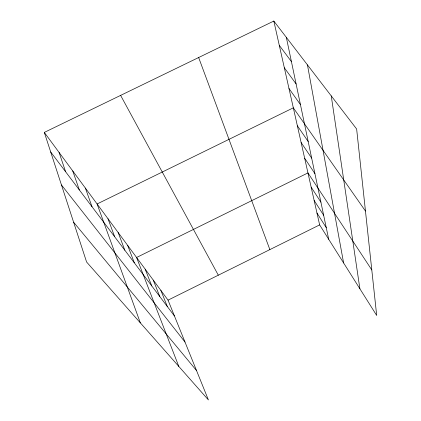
<?xml version="1.0" encoding="UTF-8"?>
<svg xmlns="http://www.w3.org/2000/svg" width="421" height="421" viewBox="0 0 421 421"><rect width="100%" height="100%" fill="white"/><g stroke="black" fill="none" stroke-linecap="round" stroke-linejoin="round"><path stroke-width="0.63" d="M168.042 300.141L319.639 224.903L273.824 21.05L44.31 132.415L86.6 262.015L208.416 399.95L168.042 300.141L44.31 132.415M73.612 222.22L196.523 370.548M61.455 184.961L184.993 342.047M273.824 21.05L356.645 129.021L376.69 315.455L319.639 224.903M50.683 151.955L174.441 315.966M279.286 45.347L291.421 61.613M284.328 67.776L296.11 83.963M288.99 88.547L300.441 104.613M365.465 211.053L293.326 107.829L97.093 203.969L140.346 322.875M297.363 125.784L308.188 141.551M301.126 142.54L311.666 158.133M304.651 158.222L314.919 173.62M371.801 269.945L307.956 172.915L136.572 257.489L178.793 366.407M311.151 187.129L320.897 202.133M314.15 200.48L323.654 215.273M316.976 213.052L326.249 227.629M120.616 95.393L218.315 275.187M160.869 290.422L167.332 306.546M153.265 280.112L159.785 296.542M145.182 269.156L151.749 285.896M127.668 245.411L134.31 262.783M118.159 232.529L124.826 250.211M198.649 57.53L269.856 249.606M107.992 218.746L114.67 236.749M85.379 188.087L92.015 206.732M72.754 170.973L79.337 189.929M59.103 152.476L65.602 171.731M286.333 37.358L328.69 239.27M307.441 64.876L343.604 262.941M331.248 95.914L359.897 288.795"/></g></svg>
